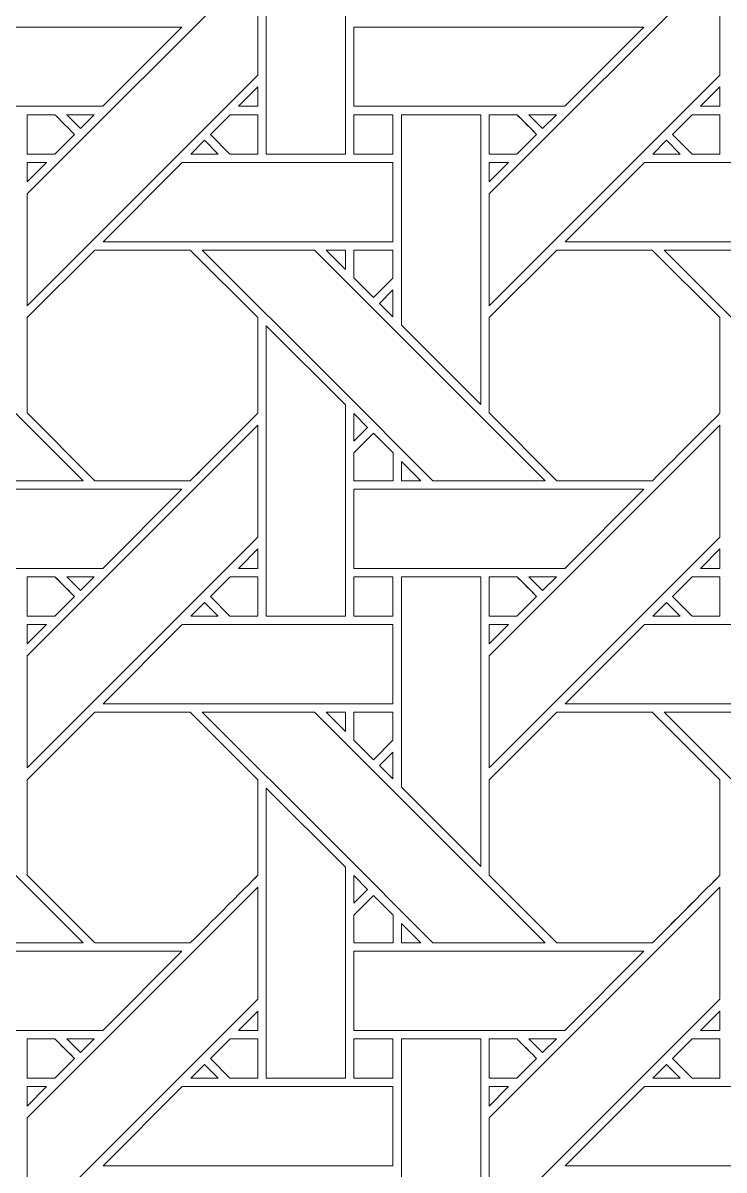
# Model space of a CAD drawing. Header units: inches. Extents: x 2.4 to 22.4, y -0.9 to 19.1.
# Drawn here: x 14.509 to 15.949, y 1.276 to 3.631 of the extents above; entities that cross this region are included whole.
import ezdxf

# ---------------------------------------------------------------- set-up
doc = ezdxf.new("R2010")
doc.units = ezdxf.units.IN
doc.header["$MEASUREMENT"] = 0
doc.layers.add('Design', color=7, linetype='Continuous', lineweight=0)

msp = doc.modelspace()

# ---------------------------------------------------------------- linework, layer by layer
at = {"layer": 'Design'}
for points, knots in [([(2.3829, 19.0948), (2.3829, 19.0948), (2.3829, -0.9052), (2.3829, -0.9052), (2.3829, -0.9052), (22.3829, -0.9052), (22.3829, -0.9052), (22.3829, -0.9052), (22.3829, 19.0948), (22.3829, 19.0948), (22.3829, 19.0948), (2.3829, 19.0948), (2.3829, 19.0948)], [0, 0, 0, 0, 1, 1, 1, 2, 2, 2, 3, 3, 3, 4, 4, 4, 4]), ([(3.3653, 18.1123), (3.3653, 18.1123), (3.3653, 0.0772), (3.3653, 0.0772), (3.3653, 0.0772), (21.4004, 0.0772), (21.4004, 0.0772), (21.4004, 0.0772), (21.4004, 18.1123), (21.4004, 18.1123), (21.4004, 18.1123), (3.3653, 18.1123), (3.3653, 18.1123)], [0, 0, 0, 0, 1, 1, 1, 2, 2, 2, 3, 3, 3, 4, 4, 4, 4]), ([(15.1714, 3.362), (15.1714, 3.362), (15.0087, 3.362), (15.0087, 3.362), (15.0087, 3.362), (15.0087, 3.9579), (15.0087, 3.9579), (15.0087, 3.9579), (15.1714, 3.7957), (15.1714, 3.7957), (15.1714, 3.7957), (15.1714, 3.362), (15.1714, 3.362)], [0, 0, 0, 0, 1, 1, 1, 2, 2, 2, 3, 3, 3, 4, 4, 4, 4]), ([(14.5179, 3.2807), (14.5179, 3.2807), (14.9915, 3.7543), (14.9915, 3.7543), (14.9915, 3.7543), (14.9915, 3.5243), (14.9915, 3.5243), (14.9915, 3.5243), (14.5179, 3.0506), (14.5179, 3.0506), (14.5179, 3.0506), (14.5179, 3.2807), (14.5179, 3.2807)], [0, 0, 0, 0, 1, 1, 1, 2, 2, 2, 3, 3, 3, 4, 4, 4, 4]), ([(15.4666, 3.2807), (15.4666, 3.2807), (15.9403, 3.7543), (15.9403, 3.7543), (15.9403, 3.7543), (15.9403, 3.5243), (15.9403, 3.5243), (15.9403, 3.5243), (15.4666, 3.0506), (15.4666, 3.0506), (15.4666, 3.0506), (15.4666, 3.2807), (15.4666, 3.2807)], [0, 0, 0, 0, 1, 1, 1, 2, 2, 2, 3, 3, 3, 4, 4, 4, 4]), ([(14.24, 3.4601), (14.24, 3.4601), (14.24, 3.6228), (14.24, 3.6228), (14.24, 3.6228), (14.8357, 3.6228), (14.8357, 3.6228), (14.8357, 3.6228), (14.673, 3.4601), (14.673, 3.4601), (14.673, 3.4601), (14.24, 3.4601), (14.24, 3.4601)], [0, 0, 0, 0, 1, 1, 1, 2, 2, 2, 3, 3, 3, 4, 4, 4, 4]), ([(15.1887, 3.4601), (15.1887, 3.4601), (15.1887, 3.6228), (15.1887, 3.6228), (15.1887, 3.6228), (15.7844, 3.6228), (15.7844, 3.6228), (15.7844, 3.6228), (15.6217, 3.4601), (15.6217, 3.4601), (15.6217, 3.4601), (15.1887, 3.4601), (15.1887, 3.4601)], [0, 0, 0, 0, 1, 1, 1, 2, 2, 2, 3, 3, 3, 4, 4, 4, 4]), ([(14.9517, 3.4601), (14.9517, 3.4601), (14.9915, 3.4999), (14.9915, 3.4999), (14.9915, 3.4999), (14.9915, 3.4601), (14.9915, 3.4601), (14.9915, 3.4601), (14.9517, 3.4601), (14.9517, 3.4601)], [0, 0, 0, 0, 1, 1, 1, 2, 2, 2, 3, 3, 3, 3]), ([(15.9005, 3.4601), (15.9005, 3.4601), (15.9403, 3.4999), (15.9403, 3.4999), (15.9403, 3.4999), (15.9403, 3.4601), (15.9403, 3.4601), (15.9403, 3.4601), (15.9005, 3.4601), (15.9005, 3.4601)], [0, 0, 0, 0, 1, 1, 1, 2, 2, 2, 3, 3, 3, 3]), ([(14.5749, 3.4428), (14.5801, 3.4377), (14.6108, 3.4069), (14.6153, 3.4024), (14.6153, 3.4024), (14.5748, 3.362), (14.5748, 3.362), (14.5748, 3.362), (14.5179, 3.362), (14.5179, 3.362), (14.5179, 3.362), (14.5179, 3.4428), (14.5179, 3.4428), (14.5179, 3.4428), (14.5749, 3.4428), (14.5749, 3.4428)], [0, 0, 0, 0, 1, 1, 1, 2, 2, 2, 3, 3, 3, 4, 4, 4, 5, 5, 5, 5]), ([(14.5179, 3.362), (14.5179, 3.362), (14.5179, 3.4428), (14.5179, 3.4428), (14.5179, 3.4428), (14.5749, 3.4428), (14.5749, 3.4428), (14.5801, 3.4377), (14.6108, 3.4069), (14.6153, 3.4024), (14.6153, 3.4024), (14.5748, 3.362), (14.5748, 3.362), (14.5748, 3.362), (14.5179, 3.362), (14.5179, 3.362)], [0, 0, 0, 0, 1, 1, 1, 2, 2, 2, 3, 3, 3, 4, 4, 4, 5, 5, 5, 5]), ([(14.5993, 3.4428), (14.5993, 3.4428), (14.6558, 3.4428), (14.6558, 3.4428), (14.6558, 3.4428), (14.6275, 3.4146), (14.6275, 3.4146), (14.6275, 3.4146), (14.5993, 3.4428), (14.5993, 3.4428)], [0, 0, 0, 0, 1, 1, 1, 2, 2, 2, 3, 3, 3, 3]), ([(14.9344, 3.362), (14.9344, 3.362), (14.8941, 3.4024), (14.8941, 3.4024), (14.8941, 3.4024), (14.9345, 3.4428), (14.9345, 3.4428), (14.9345, 3.4428), (14.9915, 3.4428), (14.9915, 3.4428), (14.9915, 3.4428), (14.9915, 3.362), (14.9915, 3.362), (14.9915, 3.362), (14.9344, 3.362), (14.9344, 3.362)], [0, 0, 0, 0, 1, 1, 1, 2, 2, 2, 3, 3, 3, 4, 4, 4, 5, 5, 5, 5]), ([(14.8941, 3.4024), (14.8941, 3.4024), (14.9345, 3.4428), (14.9345, 3.4428), (14.9345, 3.4428), (14.9915, 3.4428), (14.9915, 3.4428), (14.9915, 3.4428), (14.9915, 3.362), (14.9915, 3.362), (14.9915, 3.362), (14.9344, 3.362), (14.9344, 3.362), (14.9344, 3.362), (14.8941, 3.4024), (14.8941, 3.4024)], [0, 0, 0, 0, 1, 1, 1, 2, 2, 2, 3, 3, 3, 4, 4, 4, 5, 5, 5, 5]), ([(15.1887, 3.4428), (15.1887, 3.4428), (15.269, 3.4428), (15.269, 3.4428), (15.269, 3.4428), (15.269, 3.362), (15.269, 3.362), (15.269, 3.362), (15.1887, 3.362), (15.1887, 3.362), (15.1887, 3.362), (15.1887, 3.4428), (15.1887, 3.4428)], [0, 0, 0, 0, 1, 1, 1, 2, 2, 2, 3, 3, 3, 4, 4, 4, 4]), ([(15.1887, 3.362), (15.1887, 3.362), (15.1887, 3.4428), (15.1887, 3.4428), (15.1887, 3.4428), (15.269, 3.4428), (15.269, 3.4428), (15.269, 3.4428), (15.269, 3.362), (15.269, 3.362), (15.269, 3.362), (15.1887, 3.362), (15.1887, 3.362)], [0, 0, 0, 0, 1, 1, 1, 2, 2, 2, 3, 3, 3, 4, 4, 4, 4]), ([(15.4494, 3.4428), (15.4494, 3.4428), (15.4494, 2.8477), (15.4494, 2.8477), (15.4494, 2.8477), (15.2865, 3.0106), (15.2865, 3.0106), (15.2865, 3.0106), (15.2865, 3.4428), (15.2865, 3.4428), (15.2865, 3.4428), (15.4494, 3.4428), (15.4494, 3.4428)], [0, 0, 0, 0, 1, 1, 1, 2, 2, 2, 3, 3, 3, 4, 4, 4, 4]), ([(15.5237, 3.4428), (15.5288, 3.4377), (15.5596, 3.4069), (15.564, 3.4024), (15.564, 3.4024), (15.5236, 3.362), (15.5236, 3.362), (15.5236, 3.362), (15.4666, 3.362), (15.4666, 3.362), (15.4666, 3.362), (15.4666, 3.4428), (15.4666, 3.4428), (15.4666, 3.4428), (15.5237, 3.4428), (15.5237, 3.4428)], [0, 0, 0, 0, 1, 1, 1, 2, 2, 2, 3, 3, 3, 4, 4, 4, 5, 5, 5, 5]), ([(15.4666, 3.362), (15.4666, 3.362), (15.4666, 3.4428), (15.4666, 3.4428), (15.4666, 3.4428), (15.5237, 3.4428), (15.5237, 3.4428), (15.5292, 3.4372), (15.564, 3.4024), (15.564, 3.4024), (15.564, 3.4024), (15.5236, 3.362), (15.5236, 3.362), (15.5236, 3.362), (15.4666, 3.362), (15.4666, 3.362)], [0, 0, 0, 0, 1, 1, 1, 2, 2, 2, 3, 3, 3, 4, 4, 4, 5, 5, 5, 5]), ([(15.548, 3.4428), (15.548, 3.4428), (15.6045, 3.4428), (15.6045, 3.4428), (15.6045, 3.4428), (15.5762, 3.4146), (15.5762, 3.4146), (15.5762, 3.4146), (15.548, 3.4428), (15.548, 3.4428)], [0, 0, 0, 0, 1, 1, 1, 2, 2, 2, 3, 3, 3, 3]), ([(15.8832, 3.362), (15.8832, 3.362), (15.8428, 3.4024), (15.8428, 3.4024), (15.8428, 3.4024), (15.8832, 3.4428), (15.8832, 3.4428), (15.8832, 3.4428), (15.9403, 3.4428), (15.9403, 3.4428), (15.9403, 3.4428), (15.9403, 3.362), (15.9403, 3.362), (15.9403, 3.362), (15.8832, 3.362), (15.8832, 3.362)], [0, 0, 0, 0, 1, 1, 1, 2, 2, 2, 3, 3, 3, 4, 4, 4, 5, 5, 5, 5]), ([(15.8428, 3.4024), (15.8428, 3.4024), (15.8832, 3.4428), (15.8832, 3.4428), (15.8832, 3.4428), (15.9403, 3.4428), (15.9403, 3.4428), (15.9403, 3.4428), (15.9403, 3.362), (15.9403, 3.362), (15.9403, 3.362), (15.8832, 3.362), (15.8832, 3.362), (15.8832, 3.362), (15.8428, 3.4024), (15.8428, 3.4024)], [0, 0, 0, 0, 1, 1, 1, 2, 2, 2, 3, 3, 3, 4, 4, 4, 5, 5, 5, 5]), ([(14.9102, 3.362), (14.9102, 3.362), (14.8537, 3.362), (14.8537, 3.362), (14.8537, 3.362), (14.8819, 3.3903), (14.8819, 3.3903), (14.8819, 3.3903), (14.9102, 3.362), (14.9102, 3.362)], [0, 0, 0, 0, 1, 1, 1, 2, 2, 2, 3, 3, 3, 3]), ([(15.8589, 3.362), (15.8589, 3.362), (15.8024, 3.362), (15.8024, 3.362), (15.8024, 3.362), (15.8307, 3.3903), (15.8307, 3.3903), (15.8307, 3.3903), (15.8589, 3.362), (15.8589, 3.362)], [0, 0, 0, 0, 1, 1, 1, 2, 2, 2, 3, 3, 3, 3]), ([(14.5577, 3.3449), (14.5577, 3.3449), (14.5179, 3.3051), (14.5179, 3.3051), (14.5179, 3.3051), (14.5179, 3.3449), (14.5179, 3.3449), (14.5179, 3.3449), (14.5577, 3.3449), (14.5577, 3.3449)], [0, 0, 0, 0, 1, 1, 1, 2, 2, 2, 3, 3, 3, 3]), ([(14.6737, 3.1821), (14.6737, 3.1821), (14.8365, 3.3449), (14.8365, 3.3449), (14.8365, 3.3449), (15.269, 3.3449), (15.269, 3.3449), (15.269, 3.3449), (15.269, 3.1821), (15.269, 3.1821), (15.269, 3.1821), (14.6737, 3.1821), (14.6737, 3.1821)], [0, 0, 0, 0, 1, 1, 1, 2, 2, 2, 3, 3, 3, 4, 4, 4, 4]), ([(15.5064, 3.3449), (15.5064, 3.3449), (15.4666, 3.3051), (15.4666, 3.3051), (15.4666, 3.3051), (15.4666, 3.3449), (15.4666, 3.3449), (15.4666, 3.3449), (15.5064, 3.3449), (15.5064, 3.3449)], [0, 0, 0, 0, 1, 1, 1, 2, 2, 2, 3, 3, 3, 3]), ([(15.6224, 3.1821), (15.6224, 3.1821), (15.7853, 3.3449), (15.7853, 3.3449), (15.7853, 3.3449), (16.2177, 3.3449), (16.2177, 3.3449), (16.2177, 3.3449), (16.2177, 3.1821), (16.2177, 3.1821), (16.2177, 3.1821), (15.6224, 3.1821), (15.6224, 3.1821)], [0, 0, 0, 0, 1, 1, 1, 2, 2, 2, 3, 3, 3, 4, 4, 4, 4]), ([(14.2027, 2.8912), (14.2027, 2.8912), (13.9283, 3.165), (13.9283, 3.165), (13.9283, 3.165), (14.1592, 3.165), (14.1592, 3.165), (14.1592, 3.165), (14.6329, 2.6913), (14.6329, 2.6913), (14.6329, 2.6913), (14.4018, 2.6913), (14.4018, 2.6913), (14.4018, 2.6913), (14.2027, 2.8912), (14.2027, 2.8912)], [0, 0, 0, 0, 1, 1, 1, 2, 2, 2, 3, 3, 3, 4, 4, 4, 5, 5, 5, 5]), ([(14.6566, 3.1649), (14.6566, 3.1649), (14.8528, 3.1649), (14.8528, 3.1649), (14.8528, 3.1649), (14.9915, 3.0262), (14.9915, 3.0262), (14.9915, 3.0262), (14.9915, 2.83), (14.9915, 2.83), (14.9737, 2.812), (14.8618, 2.7003), (14.8528, 2.6913), (14.8528, 2.6913), (14.6571, 2.6913), (14.6571, 2.6913), (14.6571, 2.6913), (14.5179, 2.8305), (14.5179, 2.8305), (14.5179, 2.8305), (14.5179, 3.0262), (14.5179, 3.0262), (14.5179, 3.0262), (14.6566, 3.1649), (14.6566, 3.1649)], [0, 0, 0, 0, 1, 1, 1, 2, 2, 2, 3, 3, 3, 4, 4, 4, 5, 5, 5, 6, 6, 6, 7, 7, 7, 8, 8, 8, 8]), ([(14.5179, 2.8305), (14.5179, 2.8305), (14.5179, 3.0262), (14.5179, 3.0262), (14.5179, 3.0262), (14.6566, 3.1649), (14.6566, 3.1649), (14.6566, 3.1649), (14.8528, 3.1649), (14.8528, 3.1649), (14.8528, 3.1649), (14.9915, 3.0262), (14.9915, 3.0262), (14.9915, 3.0262), (14.9915, 2.83), (14.9915, 2.83), (14.9737, 2.812), (14.8617, 2.7002), (14.8528, 2.6913), (14.8528, 2.6913), (14.6571, 2.6913), (14.6571, 2.6913), (14.6571, 2.6913), (14.5179, 2.8305), (14.5179, 2.8305)], [0, 0, 0, 0, 1, 1, 1, 2, 2, 2, 3, 3, 3, 4, 4, 4, 5, 5, 5, 6, 6, 6, 7, 7, 7, 8, 8, 8, 8]), ([(15.1514, 2.8912), (15.1514, 2.8912), (14.877, 3.165), (14.877, 3.165), (14.877, 3.165), (15.1079, 3.165), (15.1079, 3.165), (15.1079, 3.165), (15.5816, 2.6913), (15.5816, 2.6913), (15.5816, 2.6913), (15.3506, 2.6913), (15.3506, 2.6913), (15.3506, 2.6913), (15.1514, 2.8912), (15.1514, 2.8912)], [0, 0, 0, 0, 1, 1, 1, 2, 2, 2, 3, 3, 3, 4, 4, 4, 5, 5, 5, 5]), ([(15.1715, 3.165), (15.1715, 3.165), (15.1715, 3.1251), (15.1715, 3.1251), (15.1715, 3.1251), (15.1321, 3.165), (15.1321, 3.165), (15.1321, 3.165), (15.1715, 3.165), (15.1715, 3.165)], [0, 0, 0, 0, 1, 1, 1, 2, 2, 2, 3, 3, 3, 3]), ([(15.269, 3.1649), (15.269, 3.1649), (15.269, 3.1073), (15.269, 3.1073), (15.269, 3.1073), (15.2291, 3.0674), (15.2291, 3.0674), (15.2291, 3.0674), (15.1887, 3.1077), (15.1887, 3.1077), (15.1887, 3.1077), (15.1887, 3.1649), (15.1887, 3.1649), (15.1887, 3.1649), (15.269, 3.1649), (15.269, 3.1649)], [0, 0, 0, 0, 1, 1, 1, 2, 2, 2, 3, 3, 3, 4, 4, 4, 5, 5, 5, 5]), ([(15.2291, 3.0674), (15.2291, 3.0674), (15.1887, 3.1077), (15.1887, 3.1077), (15.1887, 3.1077), (15.1887, 3.1649), (15.1887, 3.1649), (15.1887, 3.1649), (15.269, 3.1649), (15.269, 3.1649), (15.269, 3.1649), (15.269, 3.1073), (15.269, 3.1073), (15.269, 3.1073), (15.2291, 3.0674), (15.2291, 3.0674)], [0, 0, 0, 0, 1, 1, 1, 2, 2, 2, 3, 3, 3, 4, 4, 4, 5, 5, 5, 5]), ([(15.6053, 3.1649), (15.6053, 3.1649), (15.8015, 3.1649), (15.8015, 3.1649), (15.8015, 3.1649), (15.9403, 3.0262), (15.9403, 3.0262), (15.9403, 3.0262), (15.9403, 2.83), (15.9403, 2.83), (15.9225, 2.812), (15.8105, 2.7003), (15.8016, 2.6913), (15.8016, 2.6913), (15.6058, 2.6913), (15.6058, 2.6913), (15.6058, 2.6913), (15.4666, 2.8305), (15.4666, 2.8305), (15.4666, 2.8305), (15.4666, 3.0262), (15.4666, 3.0262), (15.4666, 3.0262), (15.6053, 3.1649), (15.6053, 3.1649)], [0, 0, 0, 0, 1, 1, 1, 2, 2, 2, 3, 3, 3, 4, 4, 4, 5, 5, 5, 6, 6, 6, 7, 7, 7, 8, 8, 8, 8]), ([(15.4666, 2.8305), (15.4666, 2.8305), (15.4666, 3.0262), (15.4666, 3.0262), (15.4666, 3.0262), (15.6053, 3.1649), (15.6053, 3.1649), (15.6053, 3.1649), (15.8015, 3.1649), (15.8015, 3.1649), (15.8015, 3.1649), (15.9403, 3.0262), (15.9403, 3.0262), (15.9403, 3.0262), (15.9403, 2.83), (15.9403, 2.83), (15.9225, 2.8121), (15.8106, 2.7003), (15.8016, 2.6913), (15.8016, 2.6913), (15.6058, 2.6913), (15.6058, 2.6913), (15.6058, 2.6913), (15.4666, 2.8305), (15.4666, 2.8305)], [0, 0, 0, 0, 1, 1, 1, 2, 2, 2, 3, 3, 3, 4, 4, 4, 5, 5, 5, 6, 6, 6, 7, 7, 7, 8, 8, 8, 8]), ([(15.8257, 3.165), (15.8257, 3.165), (16.0567, 3.165), (16.0567, 3.165), (16.0567, 3.165), (16.5303, 2.6913), (16.5303, 2.6913), (16.5303, 2.6913), (16.2993, 2.6913), (16.2993, 2.6913), (16.2993, 2.6913), (15.8257, 3.165), (15.8257, 3.165)], [0, 0, 0, 0, 1, 1, 1, 2, 2, 2, 3, 3, 3, 4, 4, 4, 4]), ([(15.269, 3.0831), (15.269, 3.0831), (15.269, 3.028), (15.269, 3.028), (15.269, 3.028), (15.2412, 3.0553), (15.2412, 3.0553), (15.2412, 3.0553), (15.269, 3.0831), (15.269, 3.0831)], [0, 0, 0, 0, 1, 1, 1, 2, 2, 2, 3, 3, 3, 3]), ([(15.1714, 2.4133), (15.1714, 2.4133), (15.0087, 2.4133), (15.0087, 2.4133), (15.0087, 2.4133), (15.0087, 3.0091), (15.0087, 3.0091), (15.0087, 3.0091), (15.1714, 2.847), (15.1714, 2.847), (15.1714, 2.847), (15.1714, 2.4133), (15.1714, 2.4133)], [0, 0, 0, 0, 1, 1, 1, 2, 2, 2, 3, 3, 3, 4, 4, 4, 4]), ([(15.1887, 2.7728), (15.1887, 2.7728), (15.1887, 2.8295), (15.1887, 2.8295), (15.1887, 2.8295), (15.2169, 2.8009), (15.2169, 2.8009), (15.2169, 2.8009), (15.1887, 2.7728), (15.1887, 2.7728)], [0, 0, 0, 0, 1, 1, 1, 2, 2, 2, 3, 3, 3, 3]), ([(14.5179, 2.332), (14.5179, 2.332), (14.9915, 2.8056), (14.9915, 2.8056), (14.9915, 2.8056), (14.9915, 2.5756), (14.9915, 2.5756), (14.9915, 2.5756), (14.5179, 2.1019), (14.5179, 2.1019), (14.5179, 2.1019), (14.5179, 2.332), (14.5179, 2.332)], [0, 0, 0, 0, 1, 1, 1, 2, 2, 2, 3, 3, 3, 4, 4, 4, 4]), ([(15.4666, 2.332), (15.4666, 2.332), (15.9403, 2.8056), (15.9403, 2.8056), (15.9403, 2.8056), (15.9403, 2.5756), (15.9403, 2.5756), (15.9403, 2.5756), (15.4666, 2.1019), (15.4666, 2.1019), (15.4666, 2.1019), (15.4666, 2.332), (15.4666, 2.332)], [0, 0, 0, 0, 1, 1, 1, 2, 2, 2, 3, 3, 3, 4, 4, 4, 4]), ([(15.1887, 2.691), (15.1887, 2.691), (15.1887, 2.7483), (15.1887, 2.7483), (15.1887, 2.7483), (15.2291, 2.7887), (15.2291, 2.7887), (15.2291, 2.7887), (15.2694, 2.7483), (15.2694, 2.7483), (15.2694, 2.7483), (15.2694, 2.691), (15.2694, 2.691), (15.2694, 2.691), (15.1887, 2.691), (15.1887, 2.691)], [0, 0, 0, 0, 1, 1, 1, 2, 2, 2, 3, 3, 3, 4, 4, 4, 5, 5, 5, 5]), ([(15.2291, 2.7887), (15.2291, 2.7887), (15.2694, 2.7483), (15.2694, 2.7483), (15.2694, 2.7483), (15.2694, 2.691), (15.2694, 2.691), (15.2694, 2.691), (15.1887, 2.691), (15.1887, 2.691), (15.1887, 2.691), (15.1887, 2.7483), (15.1887, 2.7483), (15.1887, 2.7483), (15.2291, 2.7887), (15.2291, 2.7887)], [0, 0, 0, 0, 1, 1, 1, 2, 2, 2, 3, 3, 3, 4, 4, 4, 5, 5, 5, 5]), ([(15.3264, 2.6913), (15.3264, 2.6913), (15.2866, 2.6913), (15.2866, 2.6913), (15.2866, 2.6913), (15.2866, 2.7311), (15.2866, 2.7311), (15.2866, 2.7311), (15.3264, 2.6913), (15.3264, 2.6913)], [0, 0, 0, 0, 1, 1, 1, 2, 2, 2, 3, 3, 3, 3]), ([(14.24, 2.5114), (14.24, 2.5114), (14.24, 2.6741), (14.24, 2.6741), (14.24, 2.6741), (14.8357, 2.6741), (14.8357, 2.6741), (14.8357, 2.6741), (14.673, 2.5114), (14.673, 2.5114), (14.673, 2.5114), (14.24, 2.5114), (14.24, 2.5114)], [0, 0, 0, 0, 1, 1, 1, 2, 2, 2, 3, 3, 3, 4, 4, 4, 4]), ([(15.1887, 2.5114), (15.1887, 2.5114), (15.1887, 2.6741), (15.1887, 2.6741), (15.1887, 2.6741), (15.7844, 2.6741), (15.7844, 2.6741), (15.7844, 2.6741), (15.6217, 2.5114), (15.6217, 2.5114), (15.6217, 2.5114), (15.1887, 2.5114), (15.1887, 2.5114)], [0, 0, 0, 0, 1, 1, 1, 2, 2, 2, 3, 3, 3, 4, 4, 4, 4]), ([(14.9517, 2.5114), (14.9517, 2.5114), (14.9915, 2.5512), (14.9915, 2.5512), (14.9915, 2.5512), (14.9915, 2.5114), (14.9915, 2.5114), (14.9915, 2.5114), (14.9517, 2.5114), (14.9517, 2.5114)], [0, 0, 0, 0, 1, 1, 1, 2, 2, 2, 3, 3, 3, 3]), ([(15.9005, 2.5114), (15.9005, 2.5114), (15.9403, 2.5512), (15.9403, 2.5512), (15.9403, 2.5512), (15.9403, 2.5114), (15.9403, 2.5114), (15.9403, 2.5114), (15.9005, 2.5114), (15.9005, 2.5114)], [0, 0, 0, 0, 1, 1, 1, 2, 2, 2, 3, 3, 3, 3]), ([(14.5749, 2.4941), (14.5801, 2.4889), (14.6108, 2.4581), (14.6153, 2.4537), (14.6153, 2.4537), (14.5748, 2.4133), (14.5748, 2.4133), (14.5748, 2.4133), (14.5179, 2.4133), (14.5179, 2.4133), (14.5179, 2.4133), (14.5179, 2.4941), (14.5179, 2.4941), (14.5179, 2.4941), (14.5749, 2.4941), (14.5749, 2.4941)], [0, 0, 0, 0, 1, 1, 1, 2, 2, 2, 3, 3, 3, 4, 4, 4, 5, 5, 5, 5]), ([(14.5179, 2.4133), (14.5179, 2.4133), (14.5179, 2.4941), (14.5179, 2.4941), (14.5179, 2.4941), (14.5749, 2.4941), (14.5749, 2.4941), (14.5749, 2.4941), (14.6153, 2.4537), (14.6153, 2.4537), (14.6153, 2.4537), (14.5748, 2.4133), (14.5748, 2.4133), (14.5748, 2.4133), (14.5179, 2.4133), (14.5179, 2.4133)], [0, 0, 0, 0, 1, 1, 1, 2, 2, 2, 3, 3, 3, 4, 4, 4, 5, 5, 5, 5]), ([(14.5993, 2.4941), (14.5993, 2.4941), (14.6557, 2.4941), (14.6557, 2.4941), (14.6557, 2.4941), (14.6275, 2.4659), (14.6275, 2.4659), (14.6275, 2.4659), (14.5993, 2.4941), (14.5993, 2.4941)], [0, 0, 0, 0, 1, 1, 1, 2, 2, 2, 3, 3, 3, 3]), ([(14.9344, 2.4133), (14.9344, 2.4133), (14.8941, 2.4536), (14.8941, 2.4536), (14.8941, 2.4536), (14.9345, 2.4941), (14.9345, 2.4941), (14.9345, 2.4941), (14.9915, 2.4941), (14.9915, 2.4941), (14.9915, 2.4941), (14.9915, 2.4133), (14.9915, 2.4133), (14.9915, 2.4133), (14.9344, 2.4133), (14.9344, 2.4133)], [0, 0, 0, 0, 1, 1, 1, 2, 2, 2, 3, 3, 3, 4, 4, 4, 5, 5, 5, 5]), ([(14.8941, 2.4536), (14.8941, 2.4536), (14.9345, 2.4941), (14.9345, 2.4941), (14.9345, 2.4941), (14.9915, 2.4941), (14.9915, 2.4941), (14.9915, 2.4941), (14.9915, 2.4133), (14.9915, 2.4133), (14.9915, 2.4133), (14.9344, 2.4133), (14.9344, 2.4133), (14.9344, 2.4133), (14.8941, 2.4536), (14.8941, 2.4536)], [0, 0, 0, 0, 1, 1, 1, 2, 2, 2, 3, 3, 3, 4, 4, 4, 5, 5, 5, 5]), ([(15.1887, 2.4941), (15.1887, 2.4941), (15.269, 2.4941), (15.269, 2.4941), (15.269, 2.4941), (15.269, 2.4133), (15.269, 2.4133), (15.269, 2.4133), (15.1887, 2.4133), (15.1887, 2.4133), (15.1887, 2.4133), (15.1887, 2.4941), (15.1887, 2.4941)], [0, 0, 0, 0, 1, 1, 1, 2, 2, 2, 3, 3, 3, 4, 4, 4, 4]), ([(15.1887, 2.4133), (15.1887, 2.4133), (15.1887, 2.4941), (15.1887, 2.4941), (15.1887, 2.4941), (15.269, 2.4941), (15.269, 2.4941), (15.269, 2.4941), (15.269, 2.4133), (15.269, 2.4133), (15.269, 2.4133), (15.1887, 2.4133), (15.1887, 2.4133)], [0, 0, 0, 0, 1, 1, 1, 2, 2, 2, 3, 3, 3, 4, 4, 4, 4]), ([(15.4494, 2.4941), (15.4494, 2.4941), (15.4494, 1.899), (15.4494, 1.899), (15.4494, 1.899), (15.2865, 2.0619), (15.2865, 2.0619), (15.2865, 2.0619), (15.2865, 2.4941), (15.2865, 2.4941), (15.2865, 2.4941), (15.4494, 2.4941), (15.4494, 2.4941)], [0, 0, 0, 0, 1, 1, 1, 2, 2, 2, 3, 3, 3, 4, 4, 4, 4]), ([(15.5237, 2.4941), (15.5288, 2.4889), (15.5596, 2.4581), (15.564, 2.4537), (15.564, 2.4537), (15.5236, 2.4133), (15.5236, 2.4133), (15.5236, 2.4133), (15.4666, 2.4133), (15.4666, 2.4133), (15.4666, 2.4133), (15.4666, 2.4941), (15.4666, 2.4941), (15.4666, 2.4941), (15.5237, 2.4941), (15.5237, 2.4941)], [0, 0, 0, 0, 1, 1, 1, 2, 2, 2, 3, 3, 3, 4, 4, 4, 5, 5, 5, 5]), ([(15.4666, 2.4133), (15.4666, 2.4133), (15.4666, 2.4941), (15.4666, 2.4941), (15.4666, 2.4941), (15.5237, 2.4941), (15.5237, 2.4941), (15.5291, 2.4887), (15.564, 2.4537), (15.564, 2.4537), (15.564, 2.4537), (15.5236, 2.4133), (15.5236, 2.4133), (15.5236, 2.4133), (15.4666, 2.4133), (15.4666, 2.4133)], [0, 0, 0, 0, 1, 1, 1, 2, 2, 2, 3, 3, 3, 4, 4, 4, 5, 5, 5, 5]), ([(15.548, 2.4941), (15.548, 2.4941), (15.6045, 2.4941), (15.6045, 2.4941), (15.6045, 2.4941), (15.5762, 2.4659), (15.5762, 2.4659), (15.5762, 2.4659), (15.548, 2.4941), (15.548, 2.4941)], [0, 0, 0, 0, 1, 1, 1, 2, 2, 2, 3, 3, 3, 3]), ([(15.8832, 2.4133), (15.8832, 2.4133), (15.8428, 2.4536), (15.8428, 2.4536), (15.8428, 2.4536), (15.8832, 2.4941), (15.8832, 2.4941), (15.8832, 2.4941), (15.9403, 2.4941), (15.9403, 2.4941), (15.9403, 2.4941), (15.9403, 2.4133), (15.9403, 2.4133), (15.9403, 2.4133), (15.8832, 2.4133), (15.8832, 2.4133)], [0, 0, 0, 0, 1, 1, 1, 2, 2, 2, 3, 3, 3, 4, 4, 4, 5, 5, 5, 5]), ([(15.8428, 2.4536), (15.8428, 2.4536), (15.8832, 2.4941), (15.8832, 2.4941), (15.8832, 2.4941), (15.9403, 2.4941), (15.9403, 2.4941), (15.9403, 2.4941), (15.9403, 2.4133), (15.9403, 2.4133), (15.9403, 2.4133), (15.8832, 2.4133), (15.8832, 2.4133), (15.8832, 2.4133), (15.8428, 2.4536), (15.8428, 2.4536)], [0, 0, 0, 0, 1, 1, 1, 2, 2, 2, 3, 3, 3, 4, 4, 4, 5, 5, 5, 5]), ([(14.9102, 2.4133), (14.9102, 2.4133), (14.8537, 2.4133), (14.8537, 2.4133), (14.8537, 2.4133), (14.8819, 2.4416), (14.8819, 2.4416), (14.8819, 2.4416), (14.9102, 2.4133), (14.9102, 2.4133)], [0, 0, 0, 0, 1, 1, 1, 2, 2, 2, 3, 3, 3, 3]), ([(15.8589, 2.4133), (15.8589, 2.4133), (15.8024, 2.4133), (15.8024, 2.4133), (15.8024, 2.4133), (15.8307, 2.4416), (15.8307, 2.4416), (15.8307, 2.4416), (15.8589, 2.4133), (15.8589, 2.4133)], [0, 0, 0, 0, 1, 1, 1, 2, 2, 2, 3, 3, 3, 3]), ([(14.5577, 2.3962), (14.5577, 2.3962), (14.5179, 2.3564), (14.5179, 2.3564), (14.5179, 2.3564), (14.5179, 2.3962), (14.5179, 2.3962), (14.5179, 2.3962), (14.5577, 2.3962), (14.5577, 2.3962)], [0, 0, 0, 0, 1, 1, 1, 2, 2, 2, 3, 3, 3, 3]), ([(14.6737, 2.2334), (14.6737, 2.2334), (14.8365, 2.3962), (14.8365, 2.3962), (14.8365, 2.3962), (15.269, 2.3962), (15.269, 2.3962), (15.269, 2.3962), (15.269, 2.2334), (15.269, 2.2334), (15.269, 2.2334), (14.6737, 2.2334), (14.6737, 2.2334)], [0, 0, 0, 0, 1, 1, 1, 2, 2, 2, 3, 3, 3, 4, 4, 4, 4]), ([(15.5064, 2.3962), (15.5064, 2.3962), (15.4666, 2.3564), (15.4666, 2.3564), (15.4666, 2.3564), (15.4666, 2.3962), (15.4666, 2.3962), (15.4666, 2.3962), (15.5064, 2.3962), (15.5064, 2.3962)], [0, 0, 0, 0, 1, 1, 1, 2, 2, 2, 3, 3, 3, 3]), ([(15.6224, 2.2334), (15.6224, 2.2334), (15.7853, 2.3962), (15.7853, 2.3962), (15.7853, 2.3962), (16.2177, 2.3962), (16.2177, 2.3962), (16.2177, 2.3962), (16.2177, 2.2334), (16.2177, 2.2334), (16.2177, 2.2334), (15.6224, 2.2334), (15.6224, 2.2334)], [0, 0, 0, 0, 1, 1, 1, 2, 2, 2, 3, 3, 3, 4, 4, 4, 4]), ([(14.2027, 1.9425), (14.2027, 1.9425), (13.9283, 2.2162), (13.9283, 2.2162), (13.9283, 2.2162), (14.1592, 2.2162), (14.1592, 2.2162), (14.1592, 2.2162), (14.6329, 1.7426), (14.6329, 1.7426), (14.6329, 1.7426), (14.4018, 1.7426), (14.4018, 1.7426), (14.4018, 1.7426), (14.2027, 1.9425), (14.2027, 1.9425)], [0, 0, 0, 0, 1, 1, 1, 2, 2, 2, 3, 3, 3, 4, 4, 4, 5, 5, 5, 5]), ([(14.6566, 2.2162), (14.6566, 2.2162), (14.8528, 2.2162), (14.8528, 2.2162), (14.8528, 2.2162), (14.9915, 2.0774), (14.9915, 2.0774), (14.9915, 2.0774), (14.9915, 1.8812), (14.9915, 1.8812), (14.9737, 1.8633), (14.8618, 1.7516), (14.8528, 1.7425), (14.8528, 1.7425), (14.6571, 1.7425), (14.6571, 1.7425), (14.6571, 1.7425), (14.5179, 1.8818), (14.5179, 1.8818), (14.5179, 1.8818), (14.5179, 2.0774), (14.5179, 2.0774), (14.5179, 2.0774), (14.6566, 2.2162), (14.6566, 2.2162)], [0, 0, 0, 0, 1, 1, 1, 2, 2, 2, 3, 3, 3, 4, 4, 4, 5, 5, 5, 6, 6, 6, 7, 7, 7, 8, 8, 8, 8]), ([(14.5179, 1.8818), (14.5179, 1.8818), (14.5179, 2.0774), (14.5179, 2.0774), (14.5179, 2.0774), (14.6566, 2.2162), (14.6566, 2.2162), (14.6566, 2.2162), (14.8528, 2.2162), (14.8528, 2.2162), (14.8528, 2.2162), (14.9915, 2.0774), (14.9915, 2.0774), (14.9915, 2.0774), (14.9915, 1.8812), (14.9915, 1.8812), (14.9738, 1.8633), (14.8618, 1.7516), (14.8528, 1.7425), (14.8528, 1.7425), (14.6571, 1.7425), (14.6571, 1.7425), (14.6571, 1.7425), (14.5179, 1.8818), (14.5179, 1.8818)], [0, 0, 0, 0, 1, 1, 1, 2, 2, 2, 3, 3, 3, 4, 4, 4, 5, 5, 5, 6, 6, 6, 7, 7, 7, 8, 8, 8, 8]), ([(15.1514, 1.9425), (15.1514, 1.9425), (14.877, 2.2162), (14.877, 2.2162), (14.877, 2.2162), (15.1079, 2.2162), (15.1079, 2.2162), (15.1079, 2.2162), (15.5816, 1.7426), (15.5816, 1.7426), (15.5816, 1.7426), (15.3506, 1.7426), (15.3506, 1.7426), (15.3506, 1.7426), (15.1514, 1.9425), (15.1514, 1.9425)], [0, 0, 0, 0, 1, 1, 1, 2, 2, 2, 3, 3, 3, 4, 4, 4, 5, 5, 5, 5]), ([(15.1715, 2.2162), (15.1715, 2.2162), (15.1715, 2.1764), (15.1715, 2.1764), (15.1715, 2.1764), (15.1321, 2.2162), (15.1321, 2.2162), (15.1321, 2.2162), (15.1715, 2.2162), (15.1715, 2.2162)], [0, 0, 0, 0, 1, 1, 1, 2, 2, 2, 3, 3, 3, 3]), ([(15.269, 2.2162), (15.269, 2.2162), (15.269, 2.1586), (15.269, 2.1586), (15.269, 2.1586), (15.2291, 2.1186), (15.2291, 2.1186), (15.2291, 2.1186), (15.1887, 2.159), (15.1887, 2.159), (15.1887, 2.159), (15.1887, 2.2162), (15.1887, 2.2162), (15.1887, 2.2162), (15.269, 2.2162), (15.269, 2.2162)], [0, 0, 0, 0, 1, 1, 1, 2, 2, 2, 3, 3, 3, 4, 4, 4, 5, 5, 5, 5]), ([(15.2291, 2.1186), (15.2291, 2.1186), (15.1887, 2.159), (15.1887, 2.159), (15.1887, 2.159), (15.1887, 2.2162), (15.1887, 2.2162), (15.1887, 2.2162), (15.269, 2.2162), (15.269, 2.2162), (15.269, 2.2162), (15.269, 2.1586), (15.269, 2.1586), (15.269, 2.1586), (15.2291, 2.1186), (15.2291, 2.1186)], [0, 0, 0, 0, 1, 1, 1, 2, 2, 2, 3, 3, 3, 4, 4, 4, 5, 5, 5, 5]), ([(15.6053, 2.2162), (15.6053, 2.2162), (15.8015, 2.2162), (15.8015, 2.2162), (15.8015, 2.2162), (15.9403, 2.0775), (15.9403, 2.0775), (15.9403, 2.0775), (15.9403, 1.8812), (15.9403, 1.8812), (15.9225, 1.8633), (15.8105, 1.7516), (15.8016, 1.7425), (15.8016, 1.7425), (15.6058, 1.7425), (15.6058, 1.7425), (15.6058, 1.7425), (15.4666, 1.8818), (15.4666, 1.8818), (15.4666, 1.8818), (15.4666, 2.0775), (15.4666, 2.0775), (15.4666, 2.0775), (15.6053, 2.2162), (15.6053, 2.2162)], [0, 0, 0, 0, 1, 1, 1, 2, 2, 2, 3, 3, 3, 4, 4, 4, 5, 5, 5, 6, 6, 6, 7, 7, 7, 8, 8, 8, 8]), ([(15.4666, 1.8818), (15.4666, 1.8818), (15.4666, 2.0775), (15.4666, 2.0775), (15.4666, 2.0775), (15.6053, 2.2162), (15.6053, 2.2162), (15.6053, 2.2162), (15.8015, 2.2162), (15.8015, 2.2162), (15.8015, 2.2162), (15.9403, 2.0775), (15.9403, 2.0775), (15.9403, 2.0775), (15.9403, 1.8812), (15.9403, 1.8812), (15.9223, 1.8632), (15.8104, 1.7515), (15.8016, 1.7425), (15.8016, 1.7425), (15.6058, 1.7425), (15.6058, 1.7425), (15.6058, 1.7425), (15.4666, 1.8818), (15.4666, 1.8818)], [0, 0, 0, 0, 1, 1, 1, 2, 2, 2, 3, 3, 3, 4, 4, 4, 5, 5, 5, 6, 6, 6, 7, 7, 7, 8, 8, 8, 8]), ([(16.1001, 1.9425), (16.1001, 1.9425), (15.8258, 2.2162), (15.8258, 2.2162), (15.8258, 2.2162), (16.0567, 2.2162), (16.0567, 2.2162), (16.0567, 2.2162), (16.5303, 1.7426), (16.5303, 1.7426), (16.5303, 1.7426), (16.2993, 1.7426), (16.2993, 1.7426), (16.2993, 1.7426), (16.1001, 1.9425), (16.1001, 1.9425)], [0, 0, 0, 0, 1, 1, 1, 2, 2, 2, 3, 3, 3, 4, 4, 4, 5, 5, 5, 5]), ([(15.269, 2.1344), (15.269, 2.1344), (15.269, 2.0792), (15.269, 2.0792), (15.269, 2.0792), (15.2412, 2.1066), (15.2412, 2.1066), (15.2412, 2.1066), (15.269, 2.1344), (15.269, 2.1344)], [0, 0, 0, 0, 1, 1, 1, 2, 2, 2, 3, 3, 3, 3]), ([(15.1714, 1.4646), (15.1714, 1.4646), (15.0087, 1.4646), (15.0087, 1.4646), (15.0087, 1.4646), (15.0087, 2.0604), (15.0087, 2.0604), (15.0087, 2.0604), (15.1714, 1.8983), (15.1714, 1.8983), (15.1714, 1.8983), (15.1714, 1.4646), (15.1714, 1.4646)], [0, 0, 0, 0, 1, 1, 1, 2, 2, 2, 3, 3, 3, 4, 4, 4, 4]), ([(15.1887, 1.824), (15.1887, 1.824), (15.1887, 1.8808), (15.1887, 1.8808), (15.1887, 1.8808), (15.2169, 1.8522), (15.2169, 1.8522), (15.2169, 1.8522), (15.1887, 1.824), (15.1887, 1.824)], [0, 0, 0, 0, 1, 1, 1, 2, 2, 2, 3, 3, 3, 3]), ([(14.5179, 1.3833), (14.5179, 1.3833), (14.9915, 1.8569), (14.9915, 1.8569), (14.9915, 1.8569), (14.9915, 1.6268), (14.9915, 1.6268), (14.9915, 1.6268), (14.5179, 1.1532), (14.5179, 1.1532), (14.5179, 1.1532), (14.5179, 1.3833), (14.5179, 1.3833)], [0, 0, 0, 0, 1, 1, 1, 2, 2, 2, 3, 3, 3, 4, 4, 4, 4]), ([(15.1887, 1.7423), (15.1887, 1.7423), (15.1887, 1.7996), (15.1887, 1.7996), (15.1887, 1.7996), (15.2291, 1.8399), (15.2291, 1.8399), (15.2291, 1.8399), (15.2694, 1.7996), (15.2694, 1.7996), (15.2694, 1.7996), (15.2694, 1.7423), (15.2694, 1.7423), (15.2694, 1.7423), (15.1887, 1.7423), (15.1887, 1.7423)], [0, 0, 0, 0, 1, 1, 1, 2, 2, 2, 3, 3, 3, 4, 4, 4, 5, 5, 5, 5]), ([(15.2291, 1.8399), (15.2291, 1.8399), (15.2694, 1.7996), (15.2694, 1.7996), (15.2694, 1.7996), (15.2694, 1.7423), (15.2694, 1.7423), (15.2694, 1.7423), (15.1887, 1.7423), (15.1887, 1.7423), (15.1887, 1.7423), (15.1887, 1.7996), (15.1887, 1.7996), (15.1887, 1.7996), (15.2291, 1.8399), (15.2291, 1.8399)], [0, 0, 0, 0, 1, 1, 1, 2, 2, 2, 3, 3, 3, 4, 4, 4, 5, 5, 5, 5]), ([(15.4666, 1.3833), (15.4666, 1.3833), (15.9403, 1.8569), (15.9403, 1.8569), (15.9403, 1.8569), (15.9403, 1.6268), (15.9403, 1.6268), (15.9403, 1.6268), (15.4666, 1.1532), (15.4666, 1.1532), (15.4666, 1.1532), (15.4666, 1.3833), (15.4666, 1.3833)], [0, 0, 0, 0, 1, 1, 1, 2, 2, 2, 3, 3, 3, 4, 4, 4, 4]), ([(15.3264, 1.7426), (15.3264, 1.7426), (15.2866, 1.7426), (15.2866, 1.7426), (15.2866, 1.7426), (15.2866, 1.7824), (15.2866, 1.7824), (15.2866, 1.7824), (15.3264, 1.7426), (15.3264, 1.7426)], [0, 0, 0, 0, 1, 1, 1, 2, 2, 2, 3, 3, 3, 3]), ([(14.24, 1.5626), (14.24, 1.5626), (14.24, 1.7254), (14.24, 1.7254), (14.24, 1.7254), (14.8357, 1.7254), (14.8357, 1.7254), (14.8357, 1.7254), (14.673, 1.5626), (14.673, 1.5626), (14.673, 1.5626), (14.24, 1.5626), (14.24, 1.5626)], [0, 0, 0, 0, 1, 1, 1, 2, 2, 2, 3, 3, 3, 4, 4, 4, 4]), ([(15.1887, 1.5626), (15.1887, 1.5626), (15.1887, 1.7254), (15.1887, 1.7254), (15.1887, 1.7254), (15.7844, 1.7254), (15.7844, 1.7254), (15.7844, 1.7254), (15.6217, 1.5626), (15.6217, 1.5626), (15.6217, 1.5626), (15.1887, 1.5626), (15.1887, 1.5626)], [0, 0, 0, 0, 1, 1, 1, 2, 2, 2, 3, 3, 3, 4, 4, 4, 4]), ([(14.9517, 1.5627), (14.9517, 1.5627), (14.9915, 1.6024), (14.9915, 1.6024), (14.9915, 1.6024), (14.9915, 1.5627), (14.9915, 1.5627), (14.9915, 1.5627), (14.9517, 1.5627), (14.9517, 1.5627)], [0, 0, 0, 0, 1, 1, 1, 2, 2, 2, 3, 3, 3, 3]), ([(15.9005, 1.5627), (15.9005, 1.5627), (15.9403, 1.6024), (15.9403, 1.6024), (15.9403, 1.6024), (15.9403, 1.5627), (15.9403, 1.5627), (15.9403, 1.5627), (15.9005, 1.5627), (15.9005, 1.5627)], [0, 0, 0, 0, 1, 1, 1, 2, 2, 2, 3, 3, 3, 3]), ([(14.5749, 1.5453), (14.5801, 1.5402), (14.6108, 1.5094), (14.6153, 1.505), (14.6153, 1.505), (14.5748, 1.4645), (14.5748, 1.4645), (14.5748, 1.4645), (14.5179, 1.4645), (14.5179, 1.4645), (14.5179, 1.4645), (14.5179, 1.5453), (14.5179, 1.5453), (14.5179, 1.5453), (14.5749, 1.5453), (14.5749, 1.5453)], [0, 0, 0, 0, 1, 1, 1, 2, 2, 2, 3, 3, 3, 4, 4, 4, 5, 5, 5, 5]), ([(14.5179, 1.4645), (14.5179, 1.4645), (14.5179, 1.5453), (14.5179, 1.5453), (14.5179, 1.5453), (14.5749, 1.5453), (14.5749, 1.5453), (14.5802, 1.54), (14.6111, 1.5092), (14.6153, 1.505), (14.6153, 1.505), (14.5748, 1.4645), (14.5748, 1.4645), (14.5748, 1.4645), (14.5179, 1.4645), (14.5179, 1.4645)], [0, 0, 0, 0, 1, 1, 1, 2, 2, 2, 3, 3, 3, 4, 4, 4, 5, 5, 5, 5]), ([(14.5993, 1.5454), (14.5993, 1.5454), (14.6558, 1.5454), (14.6558, 1.5454), (14.6558, 1.5454), (14.6275, 1.5172), (14.6275, 1.5172), (14.6275, 1.5172), (14.5993, 1.5454), (14.5993, 1.5454)], [0, 0, 0, 0, 1, 1, 1, 2, 2, 2, 3, 3, 3, 3]), ([(14.9344, 1.4645), (14.9344, 1.4645), (14.8941, 1.5049), (14.8941, 1.5049), (14.8941, 1.5049), (14.9345, 1.5453), (14.9345, 1.5453), (14.9345, 1.5453), (14.9915, 1.5453), (14.9915, 1.5453), (14.9915, 1.5453), (14.9915, 1.4645), (14.9915, 1.4645), (14.9915, 1.4645), (14.9344, 1.4645), (14.9344, 1.4645)], [0, 0, 0, 0, 1, 1, 1, 2, 2, 2, 3, 3, 3, 4, 4, 4, 5, 5, 5, 5]), ([(14.8941, 1.5049), (14.8941, 1.5049), (14.9345, 1.5453), (14.9345, 1.5453), (14.9345, 1.5453), (14.9915, 1.5453), (14.9915, 1.5453), (14.9915, 1.5453), (14.9915, 1.4645), (14.9915, 1.4645), (14.9915, 1.4645), (14.9344, 1.4645), (14.9344, 1.4645), (14.9344, 1.4645), (14.8941, 1.5049), (14.8941, 1.5049)], [0, 0, 0, 0, 1, 1, 1, 2, 2, 2, 3, 3, 3, 4, 4, 4, 5, 5, 5, 5]), ([(15.1887, 1.5453), (15.1887, 1.5453), (15.269, 1.5453), (15.269, 1.5453), (15.269, 1.5453), (15.269, 1.4645), (15.269, 1.4645), (15.269, 1.4645), (15.1887, 1.4645), (15.1887, 1.4645), (15.1887, 1.4645), (15.1887, 1.5453), (15.1887, 1.5453)], [0, 0, 0, 0, 1, 1, 1, 2, 2, 2, 3, 3, 3, 4, 4, 4, 4]), ([(15.1887, 1.4645), (15.1887, 1.4645), (15.1887, 1.5453), (15.1887, 1.5453), (15.1887, 1.5453), (15.269, 1.5453), (15.269, 1.5453), (15.269, 1.5453), (15.269, 1.4645), (15.269, 1.4645), (15.269, 1.4645), (15.1887, 1.4645), (15.1887, 1.4645)], [0, 0, 0, 0, 1, 1, 1, 2, 2, 2, 3, 3, 3, 4, 4, 4, 4]), ([(15.4494, 1.5454), (15.4494, 1.5454), (15.4494, 0.9503), (15.4494, 0.9503), (15.4494, 0.9503), (15.2865, 1.1132), (15.2865, 1.1132), (15.2865, 1.1132), (15.2865, 1.5454), (15.2865, 1.5454), (15.2865, 1.5454), (15.4494, 1.5454), (15.4494, 1.5454)], [0, 0, 0, 0, 1, 1, 1, 2, 2, 2, 3, 3, 3, 4, 4, 4, 4]), ([(15.5237, 1.5453), (15.5288, 1.5402), (15.5596, 1.5094), (15.564, 1.505), (15.564, 1.505), (15.5236, 1.4645), (15.5236, 1.4645), (15.5236, 1.4645), (15.4666, 1.4645), (15.4666, 1.4645), (15.4666, 1.4645), (15.4666, 1.5453), (15.4666, 1.5453), (15.4666, 1.5453), (15.5237, 1.5453), (15.5237, 1.5453)], [0, 0, 0, 0, 1, 1, 1, 2, 2, 2, 3, 3, 3, 4, 4, 4, 5, 5, 5, 5]), ([(15.4666, 1.4645), (15.4666, 1.4645), (15.4666, 1.5453), (15.4666, 1.5453), (15.4666, 1.5453), (15.5237, 1.5453), (15.5237, 1.5453), (15.529, 1.54), (15.5598, 1.5092), (15.564, 1.505), (15.564, 1.505), (15.5236, 1.4645), (15.5236, 1.4645), (15.5236, 1.4645), (15.4666, 1.4645), (15.4666, 1.4645)], [0, 0, 0, 0, 1, 1, 1, 2, 2, 2, 3, 3, 3, 4, 4, 4, 5, 5, 5, 5]), ([(15.548, 1.5454), (15.548, 1.5454), (15.6045, 1.5454), (15.6045, 1.5454), (15.6045, 1.5454), (15.5762, 1.5172), (15.5762, 1.5172), (15.5762, 1.5172), (15.548, 1.5454), (15.548, 1.5454)], [0, 0, 0, 0, 1, 1, 1, 2, 2, 2, 3, 3, 3, 3]), ([(15.8831, 1.4645), (15.8831, 1.4645), (15.8428, 1.5049), (15.8428, 1.5049), (15.8428, 1.5049), (15.8832, 1.5453), (15.8832, 1.5453), (15.8832, 1.5453), (15.9403, 1.5453), (15.9403, 1.5453), (15.9403, 1.5453), (15.9403, 1.4645), (15.9403, 1.4645), (15.9403, 1.4645), (15.8831, 1.4645), (15.8831, 1.4645)], [0, 0, 0, 0, 1, 1, 1, 2, 2, 2, 3, 3, 3, 4, 4, 4, 5, 5, 5, 5]), ([(15.8428, 1.5049), (15.8428, 1.5049), (15.8832, 1.5453), (15.8832, 1.5453), (15.8832, 1.5453), (15.9403, 1.5453), (15.9403, 1.5453), (15.9403, 1.5453), (15.9403, 1.4645), (15.9403, 1.4645), (15.9403, 1.4645), (15.8831, 1.4645), (15.8831, 1.4645), (15.8831, 1.4645), (15.8428, 1.5049), (15.8428, 1.5049)], [0, 0, 0, 0, 1, 1, 1, 2, 2, 2, 3, 3, 3, 4, 4, 4, 5, 5, 5, 5]), ([(14.9102, 1.4646), (14.9102, 1.4646), (14.8537, 1.4646), (14.8537, 1.4646), (14.8537, 1.4646), (14.8819, 1.4929), (14.8819, 1.4929), (14.8819, 1.4929), (14.9102, 1.4646), (14.9102, 1.4646)], [0, 0, 0, 0, 1, 1, 1, 2, 2, 2, 3, 3, 3, 3]), ([(15.8589, 1.4646), (15.8589, 1.4646), (15.8024, 1.4646), (15.8024, 1.4646), (15.8024, 1.4646), (15.8307, 1.4929), (15.8307, 1.4929), (15.8307, 1.4929), (15.8589, 1.4646), (15.8589, 1.4646)], [0, 0, 0, 0, 1, 1, 1, 2, 2, 2, 3, 3, 3, 3]), ([(14.5577, 1.4475), (14.5577, 1.4475), (14.5179, 1.4076), (14.5179, 1.4076), (14.5179, 1.4076), (14.5179, 1.4475), (14.5179, 1.4475), (14.5179, 1.4475), (14.5577, 1.4475), (14.5577, 1.4475)], [0, 0, 0, 0, 1, 1, 1, 2, 2, 2, 3, 3, 3, 3]), ([(14.6737, 1.2847), (14.6737, 1.2847), (14.8365, 1.4475), (14.8365, 1.4475), (14.8365, 1.4475), (15.269, 1.4475), (15.269, 1.4475), (15.269, 1.4475), (15.269, 1.2847), (15.269, 1.2847), (15.269, 1.2847), (14.6737, 1.2847), (14.6737, 1.2847)], [0, 0, 0, 0, 1, 1, 1, 2, 2, 2, 3, 3, 3, 4, 4, 4, 4]), ([(15.5064, 1.4475), (15.5064, 1.4475), (15.4666, 1.4076), (15.4666, 1.4076), (15.4666, 1.4076), (15.4666, 1.4475), (15.4666, 1.4475), (15.4666, 1.4475), (15.5064, 1.4475), (15.5064, 1.4475)], [0, 0, 0, 0, 1, 1, 1, 2, 2, 2, 3, 3, 3, 3]), ([(15.6224, 1.2847), (15.6224, 1.2847), (15.7853, 1.4475), (15.7853, 1.4475), (15.7853, 1.4475), (16.2177, 1.4475), (16.2177, 1.4475), (16.2177, 1.4475), (16.2177, 1.2847), (16.2177, 1.2847), (16.2177, 1.2847), (15.6224, 1.2847), (15.6224, 1.2847)], [0, 0, 0, 0, 1, 1, 1, 2, 2, 2, 3, 3, 3, 4, 4, 4, 4])]:
    msp.add_open_spline(points, degree=3, knots=knots, dxfattribs=at)

doc.saveas('drawing.dxf')
